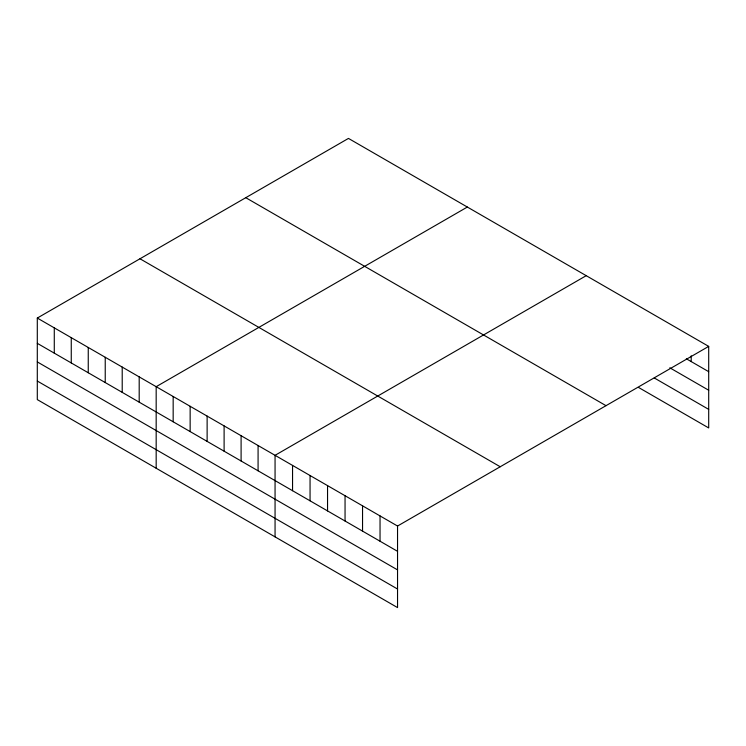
<?xml version="1.0" encoding="UTF-8"?>
<svg xmlns="http://www.w3.org/2000/svg" width="746" height="746" viewBox="0 0 746 746"><rect width="100%" height="100%" fill="white"/><g stroke="black" fill="none" stroke-linecap="round" stroke-linejoin="round"><path stroke-width="1.12" d="M638.707 387.538L708.7 427.943L708.7 346.386L348.457 138.411L37.3 318.057L37.3 399.614L397.543 607.589L397.543 526.033L37.3 318.057M467.341 207.043L156.175 386.689L156.175 468.246M586.216 275.675L275.06 455.321L275.06 536.878M397.543 526.033L708.7 346.386M686.339 358.77L708.7 371.676M669.815 367.797L708.7 390.242M654.261 377.952L708.7 409.377M245.779 197.69L606.013 405.675M139.987 258.769L500.221 466.754M37.3 343.337L397.543 551.322M37.3 361.913L397.543 569.888M37.3 381.038L397.543 589.023M691.206 355.823L691.206 361.577M380.04 515.934L380.04 541.223M362.547 505.835L362.547 531.115M345.053 495.726L345.053 521.016M327.55 485.627L327.55 510.917M310.056 475.528L310.056 500.808M292.553 465.42L292.553 490.709M258.079 445.521L258.079 470.801M241.098 435.711L241.098 461M224.108 425.91L224.108 451.19M207.127 416.1L207.127 441.39M190.146 406.3L190.146 431.58M173.165 396.49L173.165 421.779M139.194 376.879L139.194 402.169M122.213 367.079L122.213 392.368M105.233 357.269L105.233 382.558M88.252 347.468L88.252 372.758M71.262 337.668L71.262 362.948M54.281 327.858L54.281 353.147"/></g></svg>
